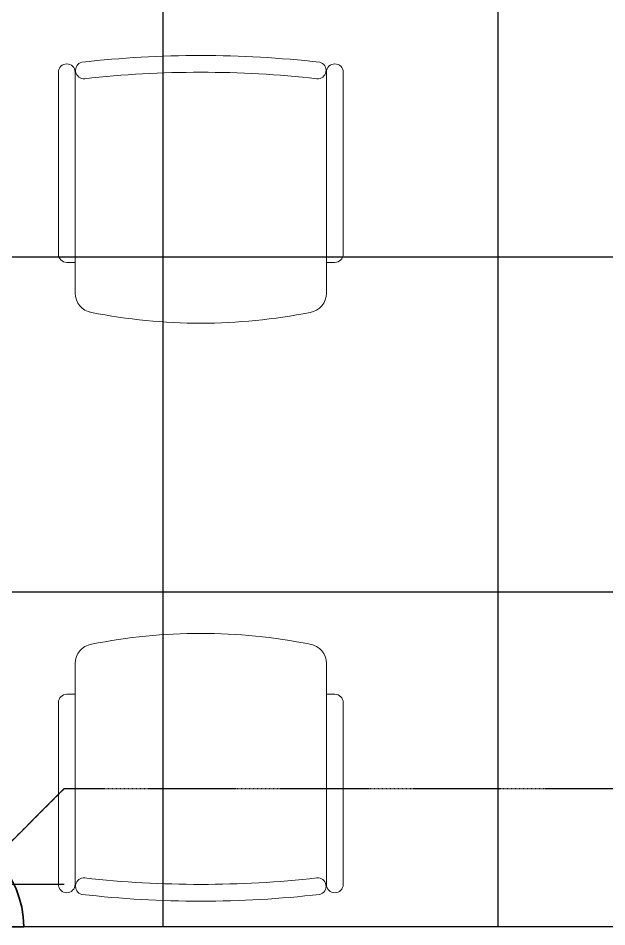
# Model space of a CAD drawing. Extents: x -12260 to 57327, y -29287 to 19916.
# Drawn here: x 11816 to 12870, y -10660 to -9032 of the extents above; entities that cross this region are included whole.
import ezdxf
from ezdxf.enums import TextEntityAlignment as Align

# ---------------------------------------------------------------- set-up
doc = ezdxf.new("R2010")
doc.units = 0
doc.header["$LTSCALE"] = 0.25
doc.linetypes.add('DASHDOT', pattern=[25.4, 12.7, -6.35, 0, -6.35])
doc.linetypes.add('HIDDEN', pattern=[9.525, 6.35, -3.175])
doc.layers.add('01-First Floor-FUR$0$FALSE CEILING', color=251, linetype='Continuous')
doc.layers.add('01-First Floor-FUR$0$TME-NON MEDICAL FURNITURE', color=242, linetype='Continuous')
for name, color, linetype, lineweight in [('01-First Floor-FUR$0$LOADING', 253, 'Continuous', 5), ('01-First Floor-FUR$0$Walls', 251, 'Continuous', 5), ('E-LITE-CLNG-CNDT', 6, 'DASHDOT', 35), ('E-LITE-EXIT-NUMB', 6, 'Continuous', 25), ('E-POWR-FLOR-CNDT', 6, 'HIDDEN', 25), ('E-POWR-WALL @ 100', 4, 'Continuous', 35)]:
    doc.layers.add(name, color=color, linetype=linetype, lineweight=lineweight)
doc.styles.add('DC_SIMPLEX', font='SIMPLEX.shx', dxfattribs={"width": 0.7})

# ---------------------------------------------------------------- blocks, each defined once
blk = doc.blocks.new('01-First Floor-FUR$0$GF21016-P')
at = {"layer": '01-First Floor-FUR$0$LOADING', "extrusion": (-1.24384e-09, -1.20261e-09, -1)}
for p, q in [((0.0128, 0.0179), (0.0128, 0.4136)), ((0.4628, 0.0179), (0.4628, 0.4136)), ((-0.0022, 0.3585), (0.0128, 0.3585)), ((0.4778, 0.3585), (0.4628, 0.3585)), ((-0.0172, 0.0179), (-0.0172, 0.3435)), ((0.4928, 0.0179), (0.4928, 0.3435)), ((0.4778, 0.0029), (0.4778, 0.0029))]:
    blk.add_line(p, q, dxfattribs=at)
for centre, radius, start, end in [((-0.2378, -0.5362), 1.0036, 78.7568, 101.2432), ((-0.0478, 0.4136), 0.035, 0, 80.6557), ((-0.4278, 0.4136), 0.035, 99.3443, 180), ((0.0022, 0.3435), 0.015, 0, 90), ((-0.4778, 0.3435), 0.015, 90, 180), ((0.0022, 0.0179), 0.015, 270, 0), ((0.0022, 0.0179), 0.015, 180, 270), ((-0.0284, 0.0145), 0.015, 284.3864, 95.5209), ((-0.2378, 1.8928), 1.8749, 263.6341, 276.3659), ((-0.4471, 0.0145), 0.015, 84.4791, 255.6136), ((-0.4778, 0.0179), 0.015, 270, 0), ((-0.4778, 0.0179), 0.015, 180, 270), ((-0.2378, 1.8734), 1.8855, 263.5119, 276.4881)]:
    blk.add_arc(centre, radius, start, end, dxfattribs=at)
blk = doc.blocks.new('01-First Floor-FUR')
at = {"layer": '01-First Floor-FUR$0$FALSE CEILING', "linetype": 'Continuous'}
for p, q in [((12076, -10660), (12076, -7260)), ((12676, -10660), (12676, -7260)), ((10276, -9460), (14276, -9460)), ((10276, -10060), (14276, -10060))]:
    blk.add_line(p, q, dxfattribs=at)
at = {"layer": '01-First Floor-FUR$0$FALSE CEILING'}
blk.add_lwpolyline([(10276, -7260), (14276, -7260), (14276, -10660), (10276, -10660)], close=True, dxfattribs=at)
at = {"layer": '01-First Floor-FUR$0$Walls'}
blk.add_line((10276, -10660), (14276, -10660), dxfattribs=at)
at = {"layer": '01-First Floor-FUR$0$TME-NON MEDICAL FURNITURE', "color": 1, "extrusion": (-4.75185e-05, 1.86519e-05, 1), "xscale": 1000.000000000004, "yscale": 1000.000000000004, "zscale": -1000.000000000001, "rotation": 179.9999749532385}
blk.add_blockref('01-First Floor-FUR$0$GF21016-P', (12381.1, -9111.3, -0.9), dxfattribs=at)
at = {"layer": '01-First Floor-FUR$0$TME-NON MEDICAL FURNITURE', "color": 1, "extrusion": (-4.75185e-05, -1.86519e-05, 1), "xscale": -1000.000000000004, "yscale": 1000.000000000004, "zscale": -1000.000000000004, "rotation": 2.504676146486418e-05}
blk.add_blockref('01-First Floor-FUR$0$GF21016-P', (12381.1, -10601.9, -0.5), dxfattribs=at)
blk = doc.blocks.new('*U26')
blk.add_line((0, -1.75), (0, -3.25))
blk.add_lwpolyline([(-1.75, 0, 1), (1.75, 0)], format="xyb", close=True)
at = {"layer": 'Defpoints'}
for p, q in [((-2.475, -2.475), (0, 0)), ((2.475, -2.475), (0, 0)), ((2.475, -0.758), (-2.475, -0.758))]:
    blk.add_line(p, q, dxfattribs=at)
at = {"layer": 'E-LITE-EXIT-NUMB', "style": 'DC_SIMPLEX', "width": 0.7, "flags": 8}
blk.add_attdef('TYPE', text='', height=2, rotation=360, dxfattribs=at).set_placement((-2.682, 5.238), align=Align.RIGHT)
blk.add_attdef('CIRCUIT', (2.682, 5.238), '', height=2, rotation=360, dxfattribs=at)

msp = doc.modelspace()

# ---------------------------------------------------------------- linework, layer by layer
at = {"layer": 'E-POWR-FLOR-CNDT'}
msp.add_lwpolyline([(11775, -10536.3), (11898.8, -10412.5), (13928.5, -10412.5, 0.414214), (14028.5, -10312.5), (14028.5, -9547.9), (14152.3, -9424.1)], format="xyb", dxfattribs=at)

# ---------------------------------------------------------------- block references
at = {"layer": 'E-LITE-CLNG-CNDT'}
msp.add_blockref('01-First Floor-FUR', (0, 0), dxfattribs=at)
at = {"layer": 'E-POWR-WALL @ 100', "xscale": -100, "yscale": 100, "zscale": 100, "rotation": 180}
msp.add_blockref('*U26', (11651.3, -10660), dxfattribs=at)

doc.saveas('drawing.dxf')
